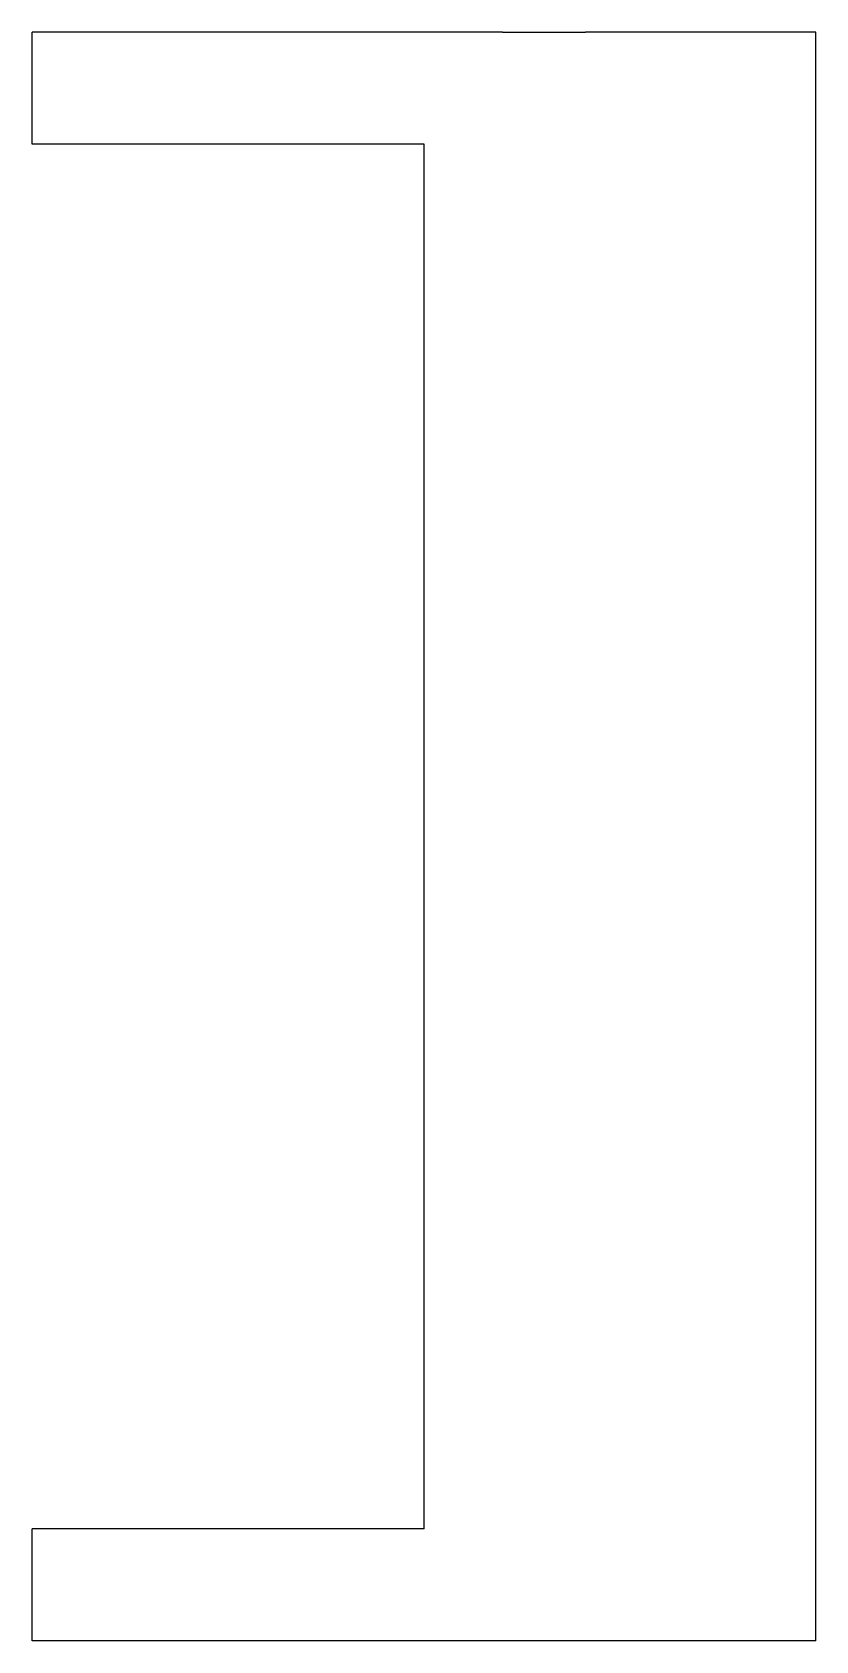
# Model space of a CAD drawing. Header units: metres. Extents: x 0 to 28, y -57.5 to 0.
import ezdxf

# ---------------------------------------------------------------- set-up
doc = ezdxf.new("R2010")
doc.units = ezdxf.units.M

msp = doc.modelspace()

# ---------------------------------------------------------------- linework, layer by layer
for points in [[(0, -4), (0, -3.92), (0, -3.84), (0, -3.76), (0, -3.68), (0, -3.6), (0, -3.52), (0, -3.44), (0, -3.36), (0, -3.28), (0, -3.2), (0, -3.12), (0, -3.04), (0, -2.96), (0, -2.88), (0, -2.8), (0, -2.72), (0, -2.64), (0, -2.56), (0, -2.48), (0, -2.4), (0, -2.32), (0, -2.24), (0, -2.16), (0, -2.08), (0, -2), (0, -1.92), (0, -1.84), (0, -1.76), (0, -1.68), (0, -1.6), (0, -1.52), (0, -1.44), (0, -1.36), (0, -1.28), (0, -1.2), (0, -1.12), (0, -1.04), (0, -0.96), (0, -0.88), (0, -0.8), (0, -0.72), (0, -0.64), (0, -0.56), (0, -0.48), (0, -0.4), (0, -0.32), (0, -0.24), (0, -0.16), (0, -0.08), (0, 0)], [(5, 0), (4.843, 0), (4.686, 0), (4.53, 0), (4.374, 0), (4.219, 0), (4.064, 0), (3.91, 0), (3.758, 0), (3.607, 0), (3.456, 0), (3.307, 0), (3.162, 0), (3.017, 0), (2.872, 0), (2.732, 0), (2.595, 0), (2.458, 0), (2.322, 0), (2.194, 0), (2.065, 0), (1.937, 0), (1.816, 0), (1.699, 0), (1.582, 0), (1.464, 0), (1.36, 0), (1.255, 0), (1.151, 0), (1.052, 0), (0.961, 0), (0.87, 0), (0.779, 0), (0.701, 0), (0.625, 0), (0.549, 0), (0.478, 0), (0.418, 0), (0.358, 0), (0.298, 0), (0.25, 0), (0.206, 0), (0.163, 0), (0.122, 0), (0.095, 0), (0.069, 0), (0.043, 0), (0.026, 0), (0.018, 0), (0.009, 0), (0, 0)], [(16.804, 0), (16.568, 0), (16.332, 0), (16.096, 0), (15.86, 0), (15.623, 0), (15.387, 0), (15.151, 0), (14.915, 0), (14.679, 0), (14.443, 0), (14.207, 0), (13.971, 0), (13.735, 0), (13.499, 0), (13.263, 0), (13.027, 0), (12.791, 0), (12.554, 0), (12.318, 0), (12.082, 0), (11.846, 0), (11.61, 0), (11.374, 0), (11.138, 0), (10.902, 0), (10.666, 0), (10.43, 0), (10.194, 0), (9.958, 0), (9.722, 0), (9.485, 0), (9.249, 0), (9.013, 0), (8.777, 0), (8.541, 0), (8.305, 0), (8.069, 0), (7.833, 0), (7.597, 0), (7.361, 0), (7.125, 0), (6.889, 0), (6.653, 0), (6.416, 0), (6.18, 0), (5.944, 0), (5.708, 0), (5.472, 0), (5.236, 0), (5, 0)], [(16.804, 0), (16.865, 0), (16.926, 0), (16.986, 0), (17.047, 0), (17.108, 0), (17.169, 0), (17.23, 0), (17.29, 0), (17.351, 0), (17.412, 0), (17.472, 0), (17.533, 0), (17.593, 0), (17.654, 0), (17.714, 0), (17.775, 0), (17.835, 0), (17.896, 0), (17.956, 0), (18.016, 0), (18.076, 0), (18.136, 0), (18.196, 0), (18.256, 0), (18.316, 0), (18.375, 0), (18.435, 0), (18.494, 0), (18.554, 0), (18.613, 0), (18.672, 0), (18.732, 0), (18.79, 0), (18.849, 0), (18.908, 0), (18.967, 0), (19.025, 0), (19.084, 0), (19.142, 0), (19.2, 0), (19.258, 0), (19.316, 0), (19.374, 0), (19.431, 0), (19.488, 0), (19.546, 0), (19.603, 0), (19.659, 0), (19.716, 0), (19.773, 0)], [(28, 0), (27.984, 0), (27.967, 0), (27.951, 0), (27.921, 0), (27.872, 0), (27.824, 0), (27.775, 0), (27.7, 0), (27.62, 0), (27.54, 0), (27.452, 0), (27.342, 0), (27.233, 0), (27.123, 0), (26.994, 0), (26.856, 0), (26.719, 0), (26.578, 0), (26.416, 0), (26.254, 0), (26.091, 0), (25.917, 0), (25.733, 0), (25.549, 0), (25.364, 0), (25.162, 0), (24.96, 0), (24.757, 0), (24.549, 0), (24.332, 0), (24.115, 0), (23.899, 0), (23.673, 0), (23.446, 0), (23.22, 0), (22.991, 0), (22.759, 0), (22.526, 0), (22.293, 0), (22.06, 0), (21.826, 0), (21.592, 0), (21.359, 0), (21.128, 0), (20.898, 0), (20.667, 0), (20.441, 0), (20.219, 0), (19.996, 0), (19.773, 0)], [(28, -57.5), (28, -56.35), (28, -55.2), (28, -54.05), (28, -52.9), (28, -51.75), (28, -50.6), (28, -49.45), (28, -48.3), (28, -47.15), (28, -46), (28, -44.85), (28, -43.7), (28, -42.55), (28, -41.4), (28, -40.25), (28, -39.1), (28, -37.95), (28, -36.8), (28, -35.65), (28, -34.5), (28, -33.35), (28, -32.2), (28, -31.05), (28, -29.9), (28, -28.75), (28, -27.6), (28, -26.45), (28, -25.3), (28, -24.15), (28, -23), (28, -21.85), (28, -20.7), (28, -19.55), (28, -18.4), (28, -17.25), (28, -16.1), (28, -14.95), (28, -13.8), (28, -12.65), (28, -11.5), (28, -10.35), (28, -9.2), (28, -8.05), (28, -6.9), (28, -5.75), (28, -4.6), (28, -3.45), (28, -2.3), (28, -1.15), (28, 0)], [(5, -4), (4.843, -4), (4.686, -4), (4.53, -4), (4.374, -4), (4.219, -4), (4.064, -4), (3.91, -4), (3.758, -4), (3.607, -4), (3.456, -4), (3.307, -4), (3.162, -4), (3.017, -4), (2.872, -4), (2.732, -4), (2.595, -4), (2.458, -4), (2.322, -4), (2.194, -4), (2.065, -4), (1.937, -4), (1.816, -4), (1.699, -4), (1.582, -4), (1.464, -4), (1.36, -4), (1.255, -4), (1.151, -4), (1.052, -4), (0.961, -4), (0.87, -4), (0.779, -4), (0.701, -4), (0.625, -4), (0.549, -4), (0.478, -4), (0.418, -4), (0.358, -4), (0.298, -4), (0.25, -4), (0.206, -4), (0.163, -4), (0.122, -4), (0.095, -4), (0.069, -4), (0.043, -4), (0.026, -4), (0.018, -4), (0.009, -4), (0, -4)], [(14, -4), (13.82, -4), (13.64, -4), (13.46, -4), (13.28, -4), (13.1, -4), (12.92, -4), (12.74, -4), (12.56, -4), (12.38, -4), (12.2, -4), (12.02, -4), (11.84, -4), (11.66, -4), (11.48, -4), (11.3, -4), (11.12, -4), (10.94, -4), (10.76, -4), (10.58, -4), (10.4, -4), (10.22, -4), (10.04, -4), (9.86, -4), (9.68, -4), (9.5, -4), (9.32, -4), (9.14, -4), (8.96, -4), (8.78, -4), (8.6, -4), (8.42, -4), (8.24, -4), (8.06, -4), (7.88, -4), (7.7, -4), (7.52, -4), (7.34, -4), (7.16, -4), (6.98, -4), (6.8, -4), (6.62, -4), (6.44, -4), (6.26, -4), (6.08, -4), (5.9, -4), (5.72, -4), (5.54, -4), (5.36, -4), (5.18, -4), (5, -4)], [(14, -53.5), (14, -52.51), (14, -51.52), (14, -50.53), (14, -49.54), (14, -48.55), (14, -47.56), (14, -46.57), (14, -45.58), (14, -44.59), (14, -43.6), (14, -42.61), (14, -41.62), (14, -40.63), (14, -39.64), (14, -38.65), (14, -37.66), (14, -36.67), (14, -35.68), (14, -34.69), (14, -33.7), (14, -32.71), (14, -31.72), (14, -30.73), (14, -29.74), (14, -28.75), (14, -27.76), (14, -26.77), (14, -25.78), (14, -24.79), (14, -23.8), (14, -22.81), (14, -21.82), (14, -20.83), (14, -19.84), (14, -18.85), (14, -17.86), (14, -16.87), (14, -15.88), (14, -14.89), (14, -13.9), (14, -12.91), (14, -11.92), (14, -10.93), (14, -9.94), (14, -8.95), (14, -7.96), (14, -6.97), (14, -5.98), (14, -4.99), (14, -4)], [(0, -57.5), (0, -57.42), (0, -57.34), (0, -57.26), (0, -57.18), (0, -57.1), (0, -57.02), (0, -56.94), (0, -56.86), (0, -56.78), (0, -56.7), (0, -56.62), (0, -56.54), (0, -56.46), (0, -56.38), (0, -56.3), (0, -56.22), (0, -56.14), (0, -56.06), (0, -55.98), (0, -55.9), (0, -55.82), (0, -55.74), (0, -55.66), (0, -55.58), (0, -55.5), (0, -55.42), (0, -55.34), (0, -55.26), (0, -55.18), (0, -55.1), (0, -55.02), (0, -54.94), (0, -54.86), (0, -54.78), (0, -54.7), (0, -54.62), (0, -54.54), (0, -54.46), (0, -54.38), (0, -54.3), (0, -54.22), (0, -54.14), (0, -54.06), (0, -53.98), (0, -53.9), (0, -53.82), (0, -53.74), (0, -53.66), (0, -53.58), (0, -53.5)], [(5, -53.5), (4.843, -53.5), (4.686, -53.5), (4.53, -53.5), (4.374, -53.5), (4.219, -53.5), (4.064, -53.5), (3.91, -53.5), (3.758, -53.5), (3.607, -53.5), (3.456, -53.5), (3.307, -53.5), (3.162, -53.5), (3.017, -53.5), (2.872, -53.5), (2.732, -53.5), (2.595, -53.5), (2.458, -53.5), (2.322, -53.5), (2.194, -53.5), (2.065, -53.5), (1.937, -53.5), (1.816, -53.5), (1.699, -53.5), (1.582, -53.5), (1.464, -53.5), (1.36, -53.5), (1.255, -53.5), (1.151, -53.5), (1.052, -53.5), (0.961, -53.5), (0.87, -53.5), (0.779, -53.5), (0.701, -53.5), (0.625, -53.5), (0.549, -53.5), (0.478, -53.5), (0.418, -53.5), (0.358, -53.5), (0.298, -53.5), (0.25, -53.5), (0.206, -53.5), (0.163, -53.5), (0.122, -53.5), (0.095, -53.5), (0.069, -53.5), (0.043, -53.5), (0.026, -53.5), (0.018, -53.5), (0.009, -53.5), (0, -53.5)], [(14, -53.5), (13.82, -53.5), (13.64, -53.5), (13.46, -53.5), (13.28, -53.5), (13.1, -53.5), (12.92, -53.5), (12.74, -53.5), (12.56, -53.5), (12.38, -53.5), (12.2, -53.5), (12.02, -53.5), (11.84, -53.5), (11.66, -53.5), (11.48, -53.5), (11.3, -53.5), (11.12, -53.5), (10.94, -53.5), (10.76, -53.5), (10.58, -53.5), (10.4, -53.5), (10.22, -53.5), (10.04, -53.5), (9.86, -53.5), (9.68, -53.5), (9.5, -53.5), (9.32, -53.5), (9.14, -53.5), (8.96, -53.5), (8.78, -53.5), (8.6, -53.5), (8.42, -53.5), (8.24, -53.5), (8.06, -53.5), (7.88, -53.5), (7.7, -53.5), (7.52, -53.5), (7.34, -53.5), (7.16, -53.5), (6.98, -53.5), (6.8, -53.5), (6.62, -53.5), (6.44, -53.5), (6.26, -53.5), (6.08, -53.5), (5.9, -53.5), (5.72, -53.5), (5.54, -53.5), (5.36, -53.5), (5.18, -53.5), (5, -53.5)], [(5, -57.5), (4.843, -57.5), (4.686, -57.5), (4.53, -57.5), (4.374, -57.5), (4.219, -57.5), (4.064, -57.5), (3.91, -57.5), (3.758, -57.5), (3.607, -57.5), (3.456, -57.5), (3.307, -57.5), (3.162, -57.5), (3.017, -57.5), (2.872, -57.5), (2.732, -57.5), (2.595, -57.5), (2.458, -57.5), (2.322, -57.5), (2.194, -57.5), (2.065, -57.5), (1.937, -57.5), (1.816, -57.5), (1.699, -57.5), (1.582, -57.5), (1.464, -57.5), (1.36, -57.5), (1.255, -57.5), (1.151, -57.5), (1.052, -57.5), (0.961, -57.5), (0.87, -57.5), (0.779, -57.5), (0.701, -57.5), (0.625, -57.5), (0.549, -57.5), (0.478, -57.5), (0.418, -57.5), (0.358, -57.5), (0.298, -57.5), (0.25, -57.5), (0.206, -57.5), (0.163, -57.5), (0.122, -57.5), (0.095, -57.5), (0.069, -57.5), (0.043, -57.5), (0.026, -57.5), (0.018, -57.5), (0.009, -57.5), (0, -57.5)], [(16.804, -57.5), (16.568, -57.5), (16.332, -57.5), (16.096, -57.5), (15.86, -57.5), (15.623, -57.5), (15.387, -57.5), (15.151, -57.5), (14.915, -57.5), (14.679, -57.5), (14.443, -57.5), (14.207, -57.5), (13.971, -57.5), (13.735, -57.5), (13.499, -57.5), (13.263, -57.5), (13.027, -57.5), (12.791, -57.5), (12.554, -57.5), (12.318, -57.5), (12.082, -57.5), (11.846, -57.5), (11.61, -57.5), (11.374, -57.5), (11.138, -57.5), (10.902, -57.5), (10.666, -57.5), (10.43, -57.5), (10.194, -57.5), (9.958, -57.5), (9.722, -57.5), (9.485, -57.5), (9.249, -57.5), (9.013, -57.5), (8.777, -57.5), (8.541, -57.5), (8.305, -57.5), (8.069, -57.5), (7.833, -57.5), (7.597, -57.5), (7.361, -57.5), (7.125, -57.5), (6.889, -57.5), (6.653, -57.5), (6.416, -57.5), (6.18, -57.5), (5.944, -57.5), (5.708, -57.5), (5.472, -57.5), (5.236, -57.5), (5, -57.5)], [(19.773, -57.5), (19.716, -57.5), (19.659, -57.5), (19.603, -57.5), (19.546, -57.5), (19.488, -57.5), (19.431, -57.5), (19.374, -57.5), (19.316, -57.5), (19.258, -57.5), (19.2, -57.5), (19.142, -57.5), (19.084, -57.5), (19.025, -57.5), (18.967, -57.5), (18.908, -57.5), (18.849, -57.5), (18.79, -57.5), (18.732, -57.5), (18.672, -57.5), (18.613, -57.5), (18.554, -57.5), (18.494, -57.5), (18.435, -57.5), (18.375, -57.5), (18.316, -57.5), (18.256, -57.5), (18.196, -57.5), (18.136, -57.5), (18.076, -57.5), (18.016, -57.5), (17.956, -57.5), (17.896, -57.5), (17.835, -57.5), (17.775, -57.5), (17.714, -57.5), (17.654, -57.5), (17.593, -57.5), (17.533, -57.5), (17.472, -57.5), (17.412, -57.5), (17.351, -57.5), (17.29, -57.5), (17.23, -57.5), (17.169, -57.5), (17.108, -57.5), (17.047, -57.5), (16.986, -57.5), (16.926, -57.5), (16.865, -57.5), (16.804, -57.5)], [(28, -57.5), (27.984, -57.5), (27.967, -57.5), (27.951, -57.5), (27.921, -57.5), (27.872, -57.5), (27.824, -57.5), (27.775, -57.5), (27.7, -57.5), (27.62, -57.5), (27.54, -57.5), (27.452, -57.5), (27.342, -57.5), (27.233, -57.5), (27.123, -57.5), (26.994, -57.5), (26.856, -57.5), (26.719, -57.5), (26.578, -57.5), (26.416, -57.5), (26.254, -57.5), (26.091, -57.5), (25.917, -57.5), (25.733, -57.5), (25.549, -57.5), (25.364, -57.5), (25.162, -57.5), (24.96, -57.5), (24.757, -57.5), (24.549, -57.5), (24.332, -57.5), (24.115, -57.5), (23.899, -57.5), (23.673, -57.5), (23.446, -57.5), (23.22, -57.5), (22.991, -57.5), (22.759, -57.5), (22.526, -57.5), (22.293, -57.5), (22.06, -57.5), (21.826, -57.5), (21.592, -57.5), (21.359, -57.5), (21.128, -57.5), (20.898, -57.5), (20.667, -57.5), (20.441, -57.5), (20.219, -57.5), (19.996, -57.5), (19.773, -57.5)]]:
    msp.add_lwpolyline(points)

doc.saveas('drawing.dxf')
